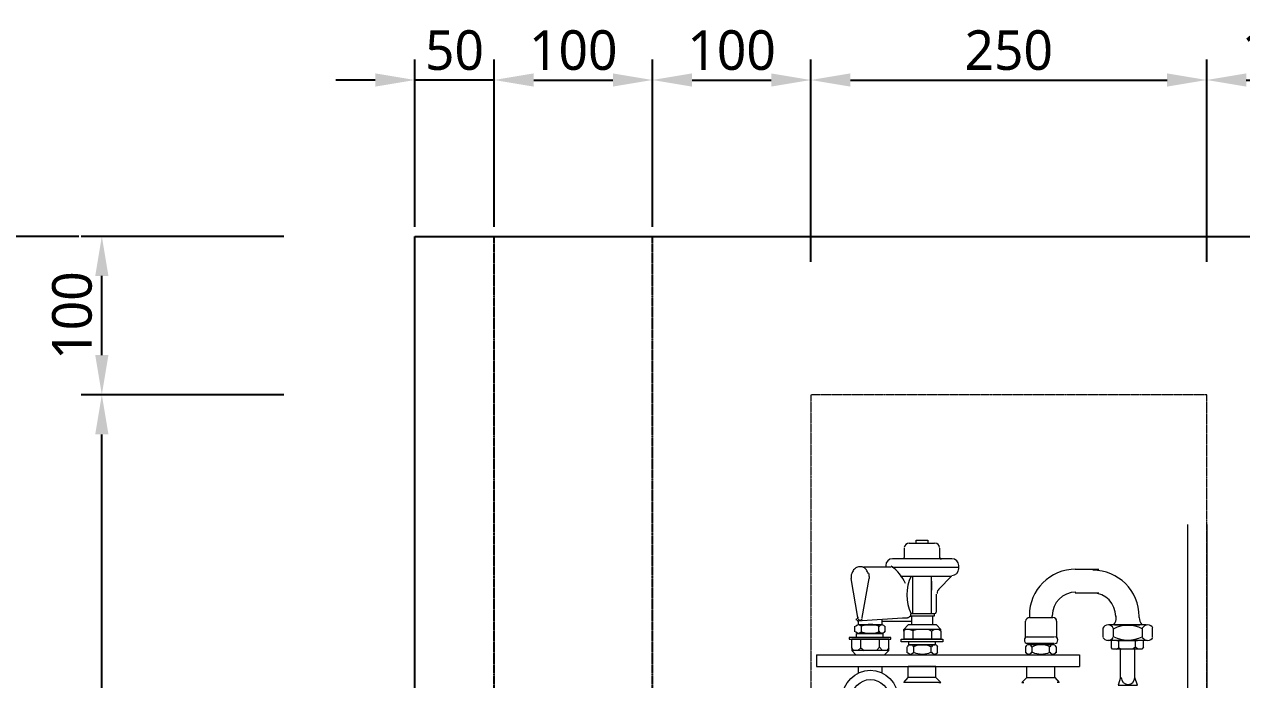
# Model space of a CAD drawing. Header units: millimetres. Extents: x -9013 to 516, y -36629 to 6082.
# Drawn here: x -4976 to -4207, y 1886 to 2299 of the extents above; entities that cross this region are included whole.
import ezdxf

# ---------------------------------------------------------------- set-up
doc = ezdxf.new("R2010")
doc.units = ezdxf.units.MM
doc.header["$LTSCALE"] = 0.05
doc.linetypes.add('CENTER', pattern=[50.8, 31.75, -6.35, 6.35, -6.35])
doc.linetypes.add('CENTER2', pattern=[28.575, 19.05, -3.175, 3.175, -3.175])
doc.layers.get('0').update_dxf_attribs({"lineweight": 18})
doc.layers.get('Defpoints').update_dxf_attribs({"color": 140, "lineweight": 18})
for name, color, linetype in [('1', 7, 'Continuous'), ('1CO', 4, 'Continuous'), ('2CONC', 4, 'Continuous'), ('HWAT___5CS', 3, 'CENTER2')]:
    doc.layers.add(name, color=color, linetype=linetype)
doc.layers.add('G-Anno-Std-Cntr', color=1, linetype='CENTER2', lineweight=18)
doc.styles.add('trebuchet_MS', font='trebuc.ttf')
doc.dimstyles.new('MGP', dxfattribs={"dimtxt": 2.5, "dimasz": 2.5, "dimexe": 1.25, "dimexo": 0.625, "dimtad": 1, "dimdec": 0, "dimtxsty": 'trebuchet_MS', "dimcen": 2.5, "dimclrt": 7, "dimadec": 0, "dimazin": 0, "dimtfac": 1, "dimtdec": 0, "dimtmove": 0, "dimatfit": 3, "dimfxl": 1.148294, "dimfxlon": 1, "dimarcsym": 2})

# ---------------------------------------------------------------- blocks, each defined once
blk = doc.blocks.new('*D250')
at = {"color": 0, "lineweight": -2, "transparency": 16777216}
for p, q in [((-4941.71, 2165.56), (-5069.54, 2165.56)), ((-5056.54, 2140.56), (-5056.54, 340.56)), ((-4941.71, 315.56), (-5069.54, 315.56))]:
    blk.add_line(p, q, dxfattribs=at)
at = {"color": 0, "transparency": 16777216}
for points in [[(-5060.7, 2140.56), (-5052.37, 2140.56), (-5056.54, 2165.56)], [(-5060.7, 340.56), (-5052.37, 340.56), (-5056.54, 315.56)]]:
    blk.add_solid(points, dxfattribs=at)
at = {"layer": 'Defpoints', "color": 0, "transparency": 16777216}
for p in [(-4729.46, 2165.56), (-5056.54, 315.56), (-4814.41, 315.56)]:
    blk.add_point(p, dxfattribs=at)
at = {"color": 7, "transparency": 16777216, "insert": (-5075.25, 1240.56), "char_height": 25, "attachment_point": 5, "rotation": 90, "style": 'trebuchet_MS'}
blk.add_mtext('1850', dxfattribs=at)
blk = doc.blocks.new('gas meter 1')
at = {"layer": '1', "color": 42, "lineweight": 9}
for points in [[(-6242.32, 3115), (-6242.32, 3001.6)], [(-6230.2, 3115), (-6230.2, 3001.6)], [(-6284.55, 3018.42), (-6286.11, 3013.72), (-6273.99, 3013.72), (-6275.56, 3018.42)]]:
    blk.add_lwpolyline(points, dxfattribs=at)
at = {"layer": '1', "color": 0, "lineweight": 5}
for points in [[(-6421.16, 3100.14), (-6421.16, 3094.27)], [(-6418.03, 3103.26), (-6402, 3103.26)], [(-6413.73, 3103.26), (-6413.73, 3105.22), (-6406.3, 3105.22), (-6406.3, 3103.26)], [(-6398.87, 3100.14), (-6398.87, 3094.27)], [(-6391.44, 3093.49), (-6428.59, 3093.49)], [(-6421.94, 3093.49), (-6422.33, 3093.49)], [(-6398.48, 3093.49), (-6397.7, 3093.49)], [(-6446.96, 3088.41), (-6429.76, 3088.41)], [(-6432.89, 3089.19), (-6432.89, 3088.41)], [(-6386.75, 3088.02), (-6428.98, 3088.02)], [(-6423.5, 3082.54), (-6391.44, 3082.54)], [(-6415.68, 3058.69), (-6415.68, 3082.54)], [(-6403.95, 3058.69), (-6403.95, 3082.54)], [(-6399.26, 3074.33), (-6391.44, 3082.54)], [(-6386.75, 3086.84), (-6386.75, 3089.19)], [(-6313.24, 3086.84), (-6298.38, 3086.84)], [(-6450.48, 3056.34), (-6454.78, 3080.98)], [(-6447.75, 3056.34), (-6443.44, 3080.98)], [(-6403.95, 3079.41), (-6403.95, 3073.55)], [(-6400.82, 3060.25), (-6400.82, 3071.2)], [(-6313.24, 3071.98), (-6298.38, 3071.98)], [(-6451.26, 3054.78), (-6451.26, 3055.56)], [(-6422.33, 3055.95), (-6450.87, 3054)], [(-6450.87, 3055.95), (-6450.48, 3055.95)], [(-6450.09, 3051.65), (-6450.09, 3054)], [(-6435.23, 3051.65), (-6435.23, 3055.17)], [(-6435.23, 3054), (-6416.46, 3054)], [(-6419.2, 3055.95), (-6422.33, 3055.95)], [(-6402.39, 3058.69), (-6417.25, 3058.69)], [(-6417.25, 3058.69), (-6417.25, 3057.13), (-6416.46, 3057.13)], [(-6403.17, 3057.13), (-6417.25, 3057.13)], [(-6416.46, 3051.65), (-6416.46, 3057.13)], [(-6402.39, 3058.69), (-6402.39, 3058.69), (-6402.39, 3057.13), (-6403.17, 3057.13)], [(-6403.17, 3051.65), (-6403.17, 3057.13)], [(-6344.91, 3054), (-6344.91, 3043.44)], [(-6342.17, 3057.52), (-6342.17, 3056.34), (-6327.31, 3056.34)], [(-6327.71, 3056.34), (-6327.71, 3057.52)], [(-6324.97, 3054), (-6324.97, 3043.44)], [(-6287.29, 3056.34), (-6287.29, 3057.52)], [(-6272.82, 3056.34), (-6272.82, 3057.52)], [(-6452.44, 3047.35), (-6452.44, 3050.87)], [(-6451.26, 3046.18), (-6434.45, 3046.18), (-6451.26, 3046.18), (-6434.45, 3046.18)], [(-6451.26, 3043.83), (-6451.26, 3046.18)], [(-6435.23, 3051.65), (-6450.09, 3051.65)], [(-6435.62, 3051.65), (-6449.7, 3051.65)], [(-6435.62, 3046.18), (-6449.7, 3046.18)], [(-6448.14, 3047.35), (-6448.14, 3050.87)], [(-6447.75, 3046.18), (-6438.36, 3046.18)], [(-6446.96, 3051.65), (-6439.14, 3051.65)], [(-6437.19, 3047.35), (-6437.19, 3050.87)], [(-6434.45, 3043.83), (-6434.45, 3046.18)], [(-6433.28, 3047.35), (-6433.28, 3050.87)], [(-6421.55, 3048.91), (-6418.81, 3051.65)], [(-6421.55, 3047.74), (-6421.55, 3048.91), (-6420.37, 3048.91), (-6421.55, 3048.13)], [(-6421.55, 3048.13), (-6421.55, 3042.66)], [(-6399.26, 3048.91), (-6420.37, 3048.91)], [(-6400.82, 3051.65), (-6418.81, 3051.65)], [(-6417.64, 3048.91), (-6415.68, 3048.13), (-6413.73, 3048.91)], [(-6415.68, 3048.13), (-6415.68, 3042.66)], [(-6402, 3048.91), (-6403.95, 3047.74), (-6405.91, 3048.91)], [(-6403.95, 3047.74), (-6403.95, 3042.66)], [(-6398.09, 3047.74), (-6399.26, 3048.91), (-6398.09, 3048.91), (-6400.82, 3051.65)], [(-6398.09, 3047.74), (-6398.09, 3048.91)], [(-6398.09, 3047.74), (-6398.09, 3042.66)], [(-6343.74, 3044.22), (-6326.53, 3044.22)], [(-6295.89, 3049.7), (-6295.89, 3044.22)], [(-6268.52, 3051.65), (-6291.98, 3051.65)], [(-6289.24, 3049.7), (-6289.24, 3044.22)], [(-6288.46, 3051.65), (-6272.43, 3051.65)], [(-6270.86, 3049.7), (-6270.86, 3044.22)], [(-6264.61, 3049.7), (-6264.61, 3044.22)], [(-6429.76, 3043.83), (-6455.96, 3043.83)], [(-6455.96, 3043.83), (-6455.96, 3042.66)], [(-6455.96, 3042.66), (-6429.76, 3042.66)], [(-6430.93, 3042.66), (-6454.39, 3042.66)], [(-6454.39, 3037.18), (-6454.39, 3042.66)], [(-6453.22, 3035.62), (-6454.39, 3037.18)], [(-6454.39, 3037.18), (-6454.39, 3035.62)], [(-6450.48, 3035.62), (-6448.53, 3037.18)], [(-6448.53, 3037.18), (-6448.53, 3042.66)], [(-6448.53, 3037.18), (-6446.57, 3035.62)], [(-6436.8, 3037.58), (-6438.75, 3035.62)], [(-6436.8, 3037.58), (-6436.8, 3042.66)], [(-6434.84, 3035.62), (-6436.8, 3037.58)], [(-6430.93, 3035.62), (-6430.93, 3037.18), (-6432.1, 3035.62)], [(-6430.93, 3037.18), (-6430.93, 3042.66)], [(-6429.76, 3042.66), (-6429.76, 3043.83)], [(-6423.11, 3042.66), (-6396.91, 3042.66)], [(-6423.11, 3041.09), (-6423.11, 3042.66)], [(-6396.91, 3041.09), (-6423.11, 3041.09)], [(-6398.09, 3042.66), (-6421.55, 3042.66)], [(-6419.59, 3037.97), (-6419.59, 3034.06)], [(-6418.42, 3041.09), (-6418.42, 3039.14)], [(-6418.42, 3039.14), (-6401.61, 3039.14), (-6418.42, 3039.14), (-6401.61, 3039.14)], [(-6402.78, 3039.14), (-6416.86, 3039.14)], [(-6415.29, 3037.97), (-6415.29, 3034.06)], [(-6414.9, 3039.14), (-6405.52, 3039.14)], [(-6404.34, 3037.97), (-6404.34, 3034.06)], [(-6401.61, 3041.09), (-6401.61, 3039.14)], [(-6400.43, 3037.97), (-6400.43, 3034.06)], [(-6396.91, 3042.66), (-6396.91, 3041.09)], [(-6344.52, 3037.97), (-6344.52, 3034.06)], [(-6326.53, 3039.92), (-6343.74, 3039.92)], [(-6327.31, 3039.14), (-6342.56, 3039.14)], [(-6328.88, 3039.92), (-6341.39, 3039.92)], [(-6341.39, 3039.92), (-6341.39, 3039.14)], [(-6340.61, 3037.97), (-6340.61, 3034.06)], [(-6329.66, 3037.97), (-6329.66, 3034.06)], [(-6328.88, 3039.92), (-6328.88, 3039.14)], [(-6325.36, 3037.97), (-6325.36, 3034.06)], [(-6267.74, 3041.88), (-6292.76, 3041.88)], [(-6268.52, 3041.88), (-6291.98, 3041.88)], [(-6270.08, 3041.88), (-6290.41, 3041.88)], [(-6290.41, 3037.18), (-6290.41, 3041.88)], [(-6271.25, 3036.4), (-6289.63, 3036.4), (-6290.41, 3037.18)], [(-6287.29, 3036.4), (-6285.72, 3037.18)], [(-6286.9, 3041.88), (-6273.99, 3041.88)], [(-6285.72, 3037.18), (-6285.72, 3041.88)], [(-6285.72, 3037.18), (-6283.77, 3036.4)], [(-6284.55, 3018.42), (-6284.55, 3036.4)], [(-6275.17, 3037.58), (-6277.12, 3036.4)], [(-6275.56, 3018.42), (-6275.56, 3036.4)], [(-6275.17, 3037.58), (-6275.17, 3041.88)], [(-6273.6, 3036.4), (-6275.17, 3037.58)], [(-6270.08, 3037.58), (-6271.25, 3036.4)], [(-6270.08, 3037.58), (-6270.08, 3041.88)], [(-6476.68, 3032.88), (-6476.68, 3025.45), (-6310.5, 3025.45)], [(-6476.68, 3032.88), (-6310.5, 3032.88)], [(-6453.22, 3035.62), (-6454.39, 3035.62), (-6451.66, 3032.88)], [(-6432.1, 3035.62), (-6453.22, 3035.62)], [(-6433.67, 3032.88), (-6430.93, 3035.62), (-6432.1, 3035.62)], [(-6310.5, 3032.88), (-6310.5, 3025.45)], [(-6450.09, 3021.54), (-6450.09, 3025.45)], [(-6435.23, 3021.54), (-6435.23, 3025.45)], [(-6401.21, 3025.45), (-6418.81, 3025.45)], [(-6418.81, 3018.42), (-6418.81, 3025.45)], [(-6401.21, 3018.42), (-6401.21, 3025.45)], [(-6343.74, 3025.45), (-6326.14, 3025.45)], [(-6343.74, 3018.42), (-6343.74, 3025.45)], [(-6326.14, 3018.42), (-6326.14, 3025.45)], [(-6399.26, 3015.29), (-6420.37, 3015.29), (-6421.55, 3015.29), (-6418.81, 3018.42)], [(-6401.21, 3018.42), (-6418.81, 3018.42)], [(-6399.26, 3015.29), (-6398.09, 3015.29), (-6401.21, 3018.42)], [(-6343.74, 3018.42), (-6346.86, 3015.29), (-6345.69, 3015.29)], [(-6343.74, 3018.42), (-6326.14, 3018.42)], [(-6326.14, 3018.42), (-6323.4, 3015.29), (-6324.58, 3015.29)]]:
    blk.add_lwpolyline(points, dxfattribs=at)
for points in [[(-6418.03, 3103.26), (-6419.59, 3103.26), (-6421.16, 3102.09), (-6421.16, 3100.53)], [(-6398.87, 3100.53), (-6398.87, 3102.09), (-6400.04, 3103.26), (-6402, 3103.26)], [(-6428.59, 3093.49), (-6430.93, 3093.49), (-6432.89, 3091.53), (-6432.89, 3089.19)], [(-6421.55, 3093.88), (-6421.16, 3093.88), (-6421.16, 3093.88), (-6421.16, 3094.27)], [(-6398.87, 3094.27), (-6398.87, 3093.88), (-6398.48, 3093.88), (-6398.09, 3093.88)], [(-6386.75, 3089.19), (-6386.75, 3091.53), (-6388.7, 3093.49), (-6391.05, 3093.49)], [(-6454.39, 3084.11), (-6454.78, 3082.93), (-6454.78, 3082.15), (-6454.78, 3080.98)], [(-6453.22, 3086.45), (-6453.61, 3085.67), (-6454, 3084.89), (-6454.39, 3084.11)], [(-6451.26, 3088.02), (-6452.05, 3087.62), (-6452.44, 3087.23), (-6453.22, 3086.45)], [(-6448.92, 3088.41), (-6449.7, 3088.41), (-6450.48, 3088.41), (-6451.26, 3088.02)], [(-6446.96, 3088.02), (-6447.35, 3088.41), (-6448.14, 3088.41), (-6448.92, 3088.41)], [(-6445.01, 3086.45), (-6445.4, 3087.23), (-6446.18, 3087.62), (-6446.96, 3088.02)], [(-6443.84, 3084.11), (-6444.23, 3084.89), (-6444.62, 3085.67), (-6445.01, 3086.45)], [(-6443.05, 3080.98), (-6443.05, 3082.15), (-6443.44, 3082.93), (-6443.44, 3084.11)], [(-6420.37, 3077.85), (-6422.33, 3082.15), (-6425.46, 3086.06), (-6429.37, 3088.8)], [(-6416.86, 3082.54), (-6420.37, 3075.11), (-6420.37, 3066.12), (-6416.86, 3058.69)], [(-6391.05, 3082.93), (-6388.7, 3082.93), (-6386.75, 3084.89), (-6386.75, 3087.23)], [(-6312.85, 3086.84), (-6329.27, 3086.84), (-6342.17, 3073.94), (-6342.17, 3057.52)], [(-6272.82, 3056.93), (-6272.82, 3073.35), (-6286.11, 3086.26), (-6302.14, 3086.26)], [(-6399.26, 3074.33), (-6400.04, 3073.55), (-6400.43, 3072.77), (-6400.43, 3071.59)], [(-6312.85, 3072.38), (-6321.06, 3072.38), (-6327.71, 3065.73), (-6327.71, 3057.52)], [(-6287.68, 3056.93), (-6287.68, 3065.14), (-6293.93, 3071.79), (-6302.14, 3071.79)], [(-6402.39, 3058.69), (-6401.61, 3058.69), (-6400.82, 3059.47), (-6400.82, 3060.25)], [(-6450.48, 3056.73), (-6450.48, 3056.34), (-6450.48, 3055.95), (-6450.48, 3055.95)], [(-6450.48, 3055.56), (-6450.48, 3055.56), (-6450.09, 3055.17), (-6450.09, 3055.17)], [(-6450.09, 3055.17), (-6449.7, 3055.17), (-6449.7, 3054.78), (-6449.7, 3054.78)], [(-6449.7, 3054.78), (-6449.31, 3054.78), (-6449.31, 3054.78), (-6448.92, 3054.78)], [(-6448.92, 3054.78), (-6448.92, 3054.78), (-6448.53, 3054.78), (-6448.53, 3054.78)], [(-6448.53, 3054.78), (-6448.53, 3054.78), (-6448.14, 3055.17), (-6448.14, 3055.17)], [(-6448.14, 3055.17), (-6447.75, 3055.17), (-6447.75, 3055.56), (-6447.75, 3055.56)], [(-6437.19, 3050.87), (-6440.32, 3052.43), (-6444.62, 3052.43), (-6448.14, 3050.87)], [(-6447.75, 3055.95), (-6447.75, 3055.95), (-6447.75, 3056.34), (-6447.75, 3056.73)], [(-6419.2, 3056.34), (-6418.81, 3056.34), (-6418.81, 3056.34), (-6418.81, 3056.34)], [(-6418.42, 3056.34), (-6418.03, 3056.73), (-6417.64, 3057.13), (-6416.86, 3057.52)], [(-6342.17, 3056.34), (-6343.35, 3056.34), (-6344.52, 3055.17), (-6344.52, 3054)], [(-6324.97, 3054), (-6324.97, 3055.17), (-6325.75, 3056.34), (-6327.31, 3056.34)], [(-6288.85, 3051.65), (-6287.68, 3053.22), (-6287.29, 3054.78), (-6287.29, 3056.34)], [(-6270.86, 3049.31), (-6276.73, 3052.04), (-6283.38, 3052.04), (-6288.85, 3049.31)], [(-6272.82, 3056.34), (-6272.82, 3054.78), (-6272.04, 3053.22), (-6271.25, 3051.65)], [(-6448.14, 3047.35), (-6444.62, 3045.79), (-6440.32, 3045.79), (-6437.19, 3047.35)], [(-6288.85, 3044.22), (-6283.38, 3041.49), (-6276.73, 3041.49), (-6270.86, 3044.22)], [(-6404.34, 3037.97), (-6407.47, 3039.53), (-6411.77, 3039.53), (-6415.29, 3037.97)], [(-6329.27, 3037.97), (-6332.79, 3039.53), (-6336.7, 3039.53), (-6340.22, 3037.97)], [(-6415.29, 3034.45), (-6411.77, 3032.88), (-6407.47, 3032.88), (-6404.34, 3034.45)], [(-6340.22, 3034.45), (-6336.7, 3032.88), (-6332.79, 3032.88), (-6329.27, 3034.45)]]:
    blk.add_open_spline(points, degree=3, dxfattribs=at)
for points, knots in [([(-6450.48, 3055.95), (-6450.48, 3055.95), (-6450.87, 3055.95), (-6450.87, 3055.95), (-6450.87, 3055.56), (-6450.87, 3055.56), (-6450.87, 3055.56)], [0, 0, 0, 0, 1, 1, 1, 2, 2, 2, 2]), ([(-6450.87, 3054.78), (-6450.87, 3054.78), (-6450.87, 3054.39), (-6450.87, 3054.39), (-6450.87, 3054.39), (-6450.48, 3054.39), (-6450.48, 3054.39)], [0, 0, 0, 0, 1, 1, 1, 2, 2, 2, 2]), ([(-6448.14, 3050.48), (-6448.53, 3051.26), (-6449.31, 3051.65), (-6450.09, 3051.65), (-6450.87, 3051.65), (-6451.66, 3051.26), (-6452.05, 3050.48)], [0, 0, 0, 0, 1, 1, 1, 2, 2, 2, 2]), ([(-6452.05, 3047.74), (-6451.66, 3046.96), (-6450.87, 3046.57), (-6450.09, 3046.57), (-6449.31, 3046.57), (-6448.53, 3046.96), (-6448.14, 3047.74)], [0, 0, 0, 0, 1, 1, 1, 2, 2, 2, 2]), ([(-6433.28, 3050.48), (-6433.67, 3051.26), (-6434.45, 3051.65), (-6435.23, 3051.65), (-6436.01, 3051.65), (-6436.8, 3051.26), (-6437.19, 3050.48)], [0, 0, 0, 0, 1, 1, 1, 2, 2, 2, 2]), ([(-6437.19, 3047.74), (-6436.8, 3046.96), (-6436.01, 3046.57), (-6435.23, 3046.57), (-6434.45, 3046.57), (-6433.67, 3046.96), (-6433.28, 3047.74)], [0, 0, 0, 0, 1, 1, 1, 2, 2, 2, 2]), ([(-6343.35, 3044.22), (-6344.52, 3044.22), (-6345.3, 3043.05), (-6345.3, 3042.27), (-6345.3, 3041.09), (-6344.52, 3039.92), (-6343.35, 3039.92)], [0, 0, 0, 0, 1, 1, 1, 2, 2, 2, 2]), ([(-6326.14, 3039.92), (-6324.97, 3039.92), (-6324.19, 3041.09), (-6324.19, 3042.27), (-6324.19, 3043.05), (-6324.97, 3044.22), (-6326.14, 3044.22)], [0, 0, 0, 0, 1, 1, 1, 2, 2, 2, 2]), ([(-6289.24, 3049.7), (-6289.63, 3050.87), (-6291.2, 3051.65), (-6292.37, 3051.65), (-6293.93, 3051.65), (-6295.11, 3050.87), (-6295.89, 3049.7)], [0, 0, 0, 0, 1, 1, 1, 2, 2, 2, 2]), ([(-6264.22, 3049.7), (-6264.61, 3050.87), (-6266.17, 3051.65), (-6267.34, 3051.65), (-6268.91, 3051.65), (-6270.08, 3050.87), (-6270.86, 3049.7)], [0, 0, 0, 0, 1, 1, 1, 2, 2, 2, 2]), ([(-6415.29, 3037.97), (-6415.68, 3038.75), (-6416.46, 3039.14), (-6417.25, 3039.14), (-6418.03, 3039.14), (-6418.81, 3038.75), (-6419.2, 3037.97)], [0, 0, 0, 0, 1, 1, 1, 2, 2, 2, 2]), ([(-6400.04, 3037.97), (-6400.43, 3038.75), (-6401.21, 3039.14), (-6402, 3039.14), (-6402.78, 3039.14), (-6403.56, 3038.75), (-6403.95, 3037.97)], [0, 0, 0, 0, 1, 1, 1, 2, 2, 2, 2]), ([(-6340.61, 3037.97), (-6341, 3038.75), (-6341.78, 3039.14), (-6342.56, 3039.14), (-6343.35, 3039.14), (-6344.13, 3038.75), (-6344.52, 3037.97)], [0, 0, 0, 0, 1, 1, 1, 2, 2, 2, 2]), ([(-6325.36, 3037.97), (-6325.75, 3038.75), (-6326.53, 3039.14), (-6327.31, 3039.14), (-6328.1, 3039.14), (-6328.88, 3038.75), (-6329.27, 3037.97)], [0, 0, 0, 0, 1, 1, 1, 2, 2, 2, 2]), ([(-6295.89, 3043.83), (-6295.11, 3042.66), (-6293.93, 3041.88), (-6292.37, 3041.88), (-6291.2, 3041.88), (-6289.63, 3042.66), (-6289.24, 3043.83)], [0, 0, 0, 0, 1, 1, 1, 2, 2, 2, 2]), ([(-6270.86, 3043.83), (-6270.08, 3042.66), (-6268.91, 3041.88), (-6267.34, 3041.88), (-6266.17, 3041.88), (-6264.61, 3042.66), (-6264.22, 3043.83)], [0, 0, 0, 0, 1, 1, 1, 2, 2, 2, 2]), ([(-6419.2, 3034.45), (-6418.81, 3033.67), (-6418.03, 3033.27), (-6417.25, 3033.27), (-6416.46, 3033.27), (-6415.68, 3033.67), (-6415.29, 3034.45)], [0, 0, 0, 0, 1, 1, 1, 2, 2, 2, 2]), ([(-6403.95, 3034.45), (-6403.56, 3033.67), (-6402.78, 3033.27), (-6402, 3033.27), (-6401.21, 3033.27), (-6400.43, 3033.67), (-6400.04, 3034.45)], [0, 0, 0, 0, 1, 1, 1, 2, 2, 2, 2]), ([(-6344.52, 3034.45), (-6344.13, 3033.67), (-6343.35, 3033.27), (-6342.56, 3033.27), (-6341.78, 3033.27), (-6341, 3033.67), (-6340.61, 3034.45)], [0, 0, 0, 0, 1, 1, 1, 2, 2, 2, 2]), ([(-6329.27, 3034.45), (-6328.88, 3033.67), (-6328.1, 3033.27), (-6327.31, 3033.27), (-6326.53, 3033.27), (-6325.75, 3033.67), (-6325.36, 3034.45)], [0, 0, 0, 0, 1, 1, 1, 2, 2, 2, 2]), ([(-6442.66, 3023.11), (-6452.05, 3023.11), (-6460.26, 3014.9), (-6460.26, 3005.51), (-6460.26, 2995.74), (-6452.05, 2987.92), (-6442.66, 2987.92), (-6432.89, 2987.92), (-6425.07, 2995.74), (-6425.07, 3005.51), (-6425.07, 3014.9), (-6432.89, 3023.11), (-6442.66, 3023.11)], [0, 0, 0, 0, 1, 1, 1, 2, 2, 2, 3, 3, 3, 4, 4, 4, 4]), ([(-6442.66, 3017.24), (-6448.92, 3017.24), (-6454.39, 3011.77), (-6454.39, 3005.51), (-6454.39, 2998.87), (-6448.92, 2993.39), (-6442.66, 2993.39), (-6436.01, 2993.39), (-6430.54, 2998.87), (-6430.54, 3005.51), (-6430.54, 3011.77), (-6436.01, 3017.24), (-6442.66, 3017.24)], [0, 0, 0, 0, 1, 1, 1, 2, 2, 2, 3, 3, 3, 4, 4, 4, 4]), ([(-6284.16, 3018.42), (-6284.16, 3016.07), (-6282.2, 3014.11), (-6279.86, 3014.11), (-6277.51, 3014.11), (-6275.56, 3016.07), (-6275.56, 3018.42)], [0, 0, 0, 0, 1, 1, 1, 2, 2, 2, 2])]:
    blk.add_open_spline(points, degree=3, knots=knots, dxfattribs=at)
at = {"layer": 'G-Anno-Std-Cntr'}
blk.add_lwpolyline([(-6480.2, 2746.98), (-6230.2, 2746.98), (-6230.2, 3196.98), (-6480.2, 3196.98)], close=True, dxfattribs=at)
blk = doc.blocks.new('*D251')
at = {"color": 0, "lineweight": -2, "transparency": 16777216}
for p, q in [((-4812.33, 2065.56), (-4940.16, 2065.56)), ((-4927.16, 1640.56), (-4927.16, 2040.56)), ((-4812.33, 1615.56), (-4940.16, 1615.56))]:
    blk.add_line(p, q, dxfattribs=at)
at = {"color": 0, "transparency": 16777216}
for points in [[(-4931.32, 2040.56), (-4922.99, 2040.56), (-4927.16, 2065.56)], [(-4931.32, 1640.56), (-4922.99, 1640.56), (-4927.16, 1615.56)]]:
    blk.add_solid(points, dxfattribs=at)
at = {"layer": 'Defpoints', "color": 0, "transparency": 16777216}
for p in [(-4927.16, 2065.56), (-4479.46, 2065.56), (-4479.46, 1615.56)]:
    blk.add_point(p, dxfattribs=at)
at = {"color": 7, "transparency": 16777216, "insert": (-4945.88, 1840.56), "char_height": 25, "attachment_point": 5, "rotation": 90, "style": 'trebuchet_MS'}
blk.add_mtext('450', dxfattribs=at)
blk = doc.blocks.new('*D252')
at = {"color": 0, "lineweight": -2, "transparency": 16777216}
for p, q in [((-4812.33, 2165.56), (-4940.16, 2165.56)), ((-4927.16, 2090.56), (-4927.16, 2140.56)), ((-4812.33, 2065.56), (-4940.16, 2065.56))]:
    blk.add_line(p, q, dxfattribs=at)
at = {"color": 0, "transparency": 16777216}
for points in [[(-4931.32, 2140.56), (-4922.99, 2140.56), (-4927.16, 2165.56)], [(-4931.32, 2090.56), (-4922.99, 2090.56), (-4927.16, 2065.56)]]:
    blk.add_solid(points, dxfattribs=at)
at = {"layer": 'Defpoints', "color": 0, "transparency": 16777216}
for p in [(-4927.16, 2165.56), (-4479.46, 2165.56), (-4479.46, 2065.56)]:
    blk.add_point(p, dxfattribs=at)
at = {"color": 7, "transparency": 16777216, "insert": (-4945.88, 2115.56), "char_height": 25, "attachment_point": 5, "rotation": 90, "style": 'trebuchet_MS'}
blk.add_mtext('100', dxfattribs=at)
blk = doc.blocks.new('*D259')
at = {"color": 0, "lineweight": -2, "transparency": 16777216}
for p, q in [((-4729.46, 2171.56), (-4729.46, 2277.24)), ((-4679.46, 2171.56), (-4679.46, 2277.24)), ((-4754.46, 2264.24), (-4779.46, 2264.24)), ((-4679.46, 2264.24), (-4729.46, 2264.24)), ((-4654.46, 2264.24), (-4629.46, 2264.24))]:
    blk.add_line(p, q, dxfattribs=at)
at = {"color": 0, "transparency": 16777216}
for points in [[(-4754.46, 2268.41), (-4754.46, 2260.08), (-4729.46, 2264.24)], [(-4654.46, 2268.41), (-4654.46, 2260.08), (-4679.46, 2264.24)]]:
    blk.add_solid(points, dxfattribs=at)
at = {"layer": 'Defpoints', "color": 0, "transparency": 16777216}
for p in [(-4729.46, 2264.24), (-4729.46, 2165.56), (-4679.46, 2165.56)]:
    blk.add_point(p, dxfattribs=at)
at = {"color": 7, "transparency": 16777216, "insert": (-4704.46, 2282.96), "char_height": 25, "attachment_point": 5, "style": 'trebuchet_MS'}
blk.add_mtext('50', dxfattribs=at)
blk = doc.blocks.new('*D260')
at = {"color": 0, "lineweight": -2, "transparency": 16777216}
for p, q in [((-4679.46, 2171.56), (-4679.46, 2277.24)), ((-4579.46, 2171.56), (-4579.46, 2277.24)), ((-4654.46, 2264.24), (-4604.46, 2264.24))]:
    blk.add_line(p, q, dxfattribs=at)
at = {"color": 0, "transparency": 16777216}
for points in [[(-4654.46, 2268.41), (-4654.46, 2260.08), (-4679.46, 2264.24)], [(-4604.46, 2268.41), (-4604.46, 2260.08), (-4579.46, 2264.24)]]:
    blk.add_solid(points, dxfattribs=at)
at = {"layer": 'Defpoints', "color": 0, "transparency": 16777216}
for p in [(-4579.46, 2264.24), (-4679.46, 2165.56), (-4579.46, 2165.56)]:
    blk.add_point(p, dxfattribs=at)
at = {"color": 7, "transparency": 16777216, "insert": (-4629.46, 2282.96), "char_height": 25, "attachment_point": 5, "style": 'trebuchet_MS'}
blk.add_mtext('100', dxfattribs=at)
blk = doc.blocks.new('*D261')
at = {"color": 0, "lineweight": -2, "transparency": 16777216}
for p, q in [((-4579.46, 2171.56), (-4579.46, 2277.24)), ((-4479.46, 2149.41), (-4479.46, 2277.24)), ((-4554.46, 2264.24), (-4504.46, 2264.24))]:
    blk.add_line(p, q, dxfattribs=at)
at = {"color": 0, "transparency": 16777216}
for points in [[(-4554.46, 2268.41), (-4554.46, 2260.08), (-4579.46, 2264.24)], [(-4504.46, 2268.41), (-4504.46, 2260.08), (-4479.46, 2264.24)]]:
    blk.add_solid(points, dxfattribs=at)
at = {"layer": 'Defpoints', "color": 0, "transparency": 16777216}
for p in [(-4479.46, 2264.24), (-4579.46, 2165.56), (-4479.46, 2065.56)]:
    blk.add_point(p, dxfattribs=at)
at = {"color": 7, "transparency": 16777216, "insert": (-4529.46, 2282.96), "char_height": 25, "attachment_point": 5, "style": 'trebuchet_MS'}
blk.add_mtext('100', dxfattribs=at)
blk = doc.blocks.new('*D262')
at = {"color": 0, "lineweight": -2, "transparency": 16777216}
for p, q in [((-4479.46, 2149.41), (-4479.46, 2277.24)), ((-4229.46, 2149.41), (-4229.46, 2277.24)), ((-4454.46, 2264.24), (-4254.46, 2264.24))]:
    blk.add_line(p, q, dxfattribs=at)
at = {"color": 0, "transparency": 16777216}
for points in [[(-4454.46, 2268.41), (-4454.46, 2260.08), (-4479.46, 2264.24)], [(-4254.46, 2268.41), (-4254.46, 2260.08), (-4229.46, 2264.24)]]:
    blk.add_solid(points, dxfattribs=at)
at = {"layer": 'Defpoints', "color": 0, "transparency": 16777216}
for p in [(-4229.46, 2264.24), (-4479.46, 2065.56), (-4229.46, 2065.56)]:
    blk.add_point(p, dxfattribs=at)
at = {"color": 7, "transparency": 16777216, "insert": (-4354.46, 2282.96), "char_height": 25, "attachment_point": 5, "style": 'trebuchet_MS'}
blk.add_mtext('250', dxfattribs=at)
blk = doc.blocks.new('*D263')
at = {"color": 0, "lineweight": -2, "transparency": 16777216}
for p, q in [((-4229.46, 2149.41), (-4229.46, 2277.24)), ((-4129.46, 2149.41), (-4129.46, 2277.24)), ((-4204.46, 2264.24), (-4154.46, 2264.24))]:
    blk.add_line(p, q, dxfattribs=at)
at = {"color": 0, "transparency": 16777216}
for points in [[(-4204.46, 2268.41), (-4204.46, 2260.08), (-4229.46, 2264.24)], [(-4154.46, 2268.41), (-4154.46, 2260.08), (-4129.46, 2264.24)]]:
    blk.add_solid(points, dxfattribs=at)
at = {"layer": 'Defpoints', "color": 0, "transparency": 16777216}
for p in [(-4129.46, 2264.24), (-4229.46, 2039.72), (-4129.46, 2039.72)]:
    blk.add_point(p, dxfattribs=at)
at = {"color": 7, "transparency": 16777216, "insert": (-4179.46, 2282.96), "char_height": 25, "attachment_point": 5, "style": 'trebuchet_MS'}
blk.add_mtext('100', dxfattribs=at)

msp = doc.modelspace()

# ---------------------------------------------------------------- linework, layer by layer
at = {"layer": '1CO'}
msp.add_line((-4729.46, 315.56), (-4729.46, 2165.56), dxfattribs=at)
at = {"layer": '2CONC', "lineweight": -3}
msp.add_line((-4729.46, 2165.56), (-3664.83, 2165.56), dxfattribs=at)
at = {"layer": 'HWAT___5CS'}
for p, q in [((-4679.46, 315.56), (-4679.46, 2165.56)), ((-4579.46, 315.56), (-4579.46, 2165.56))]:
    msp.add_line(p, q, dxfattribs=at)

# ---------------------------------------------------------------- block references
at = {"layer": 'G-Anno-Std-Cntr', "color": 7, "linetype": 'CENTER'}
msp.add_blockref('gas meter 1', (2000.74, -1131.42), dxfattribs=at)

# ---------------------------------------------------------------- dimensions: what is measured, and where the dimension line sits
for base, p1, p2, picture, middle in [((-4729.46, 2264.24), (-4679.46, 2165.56), (-4729.46, 2165.56), '*D259', (-4704.46, 2282.96)), ((-4579.46, 2264.24), (-4679.46, 2165.56), (-4579.46, 2165.56), '*D260', (-4629.46, 2282.96)), ((-4479.46, 2264.24), (-4579.46, 2165.56), (-4479.46, 2065.56), '*D261', (-4529.46, 2282.96)), ((-4229.46, 2264.24), (-4479.46, 2065.56), (-4229.46, 2065.56), '*D262', (-4354.46, 2282.96)), ((-4129.46, 2264.24), (-4229.46, 2039.72), (-4129.46, 2039.72), '*D263', (-4179.46, 2282.96))]:
    dim = msp.add_linear_dim(base=base, p1=p1, p2=p2, dimstyle='MGP', override={"dimscale": 100, "dimtxt": 0.25, "dimasz": 0.25, "dimexe": 0.13, "dimexo": 0.06, "dimgap": 0.06, "dimarcsym": 1})
    dim.commit()
    dim.dimension.update_dxf_attribs({"geometry": picture, "text_midpoint": middle})
for base, p1, p2, picture, middle in [((-5056.54, 315.56), (-4729.46, 2165.56), (-4814.41, 315.56), '*D250', (-5075.25, 1240.56)), ((-4927.16, 2165.56), (-4479.46, 2065.56), (-4479.46, 2165.56), '*D252', (-4945.88, 2115.56)), ((-4927.16, 2065.56), (-4479.46, 1615.56), (-4479.46, 2065.56), '*D251', (-4945.88, 1840.56))]:
    dim = msp.add_linear_dim(base=base, p1=p1, p2=p2, angle=90, dimstyle='MGP', override={"dimscale": 100, "dimtxt": 0.25, "dimasz": 0.25, "dimexe": 0.13, "dimexo": 0.06, "dimgap": 0.06, "dimarcsym": 1})
    dim.commit()
    dim.dimension.update_dxf_attribs({"geometry": picture, "text_midpoint": middle})

doc.saveas('drawing.dxf')
